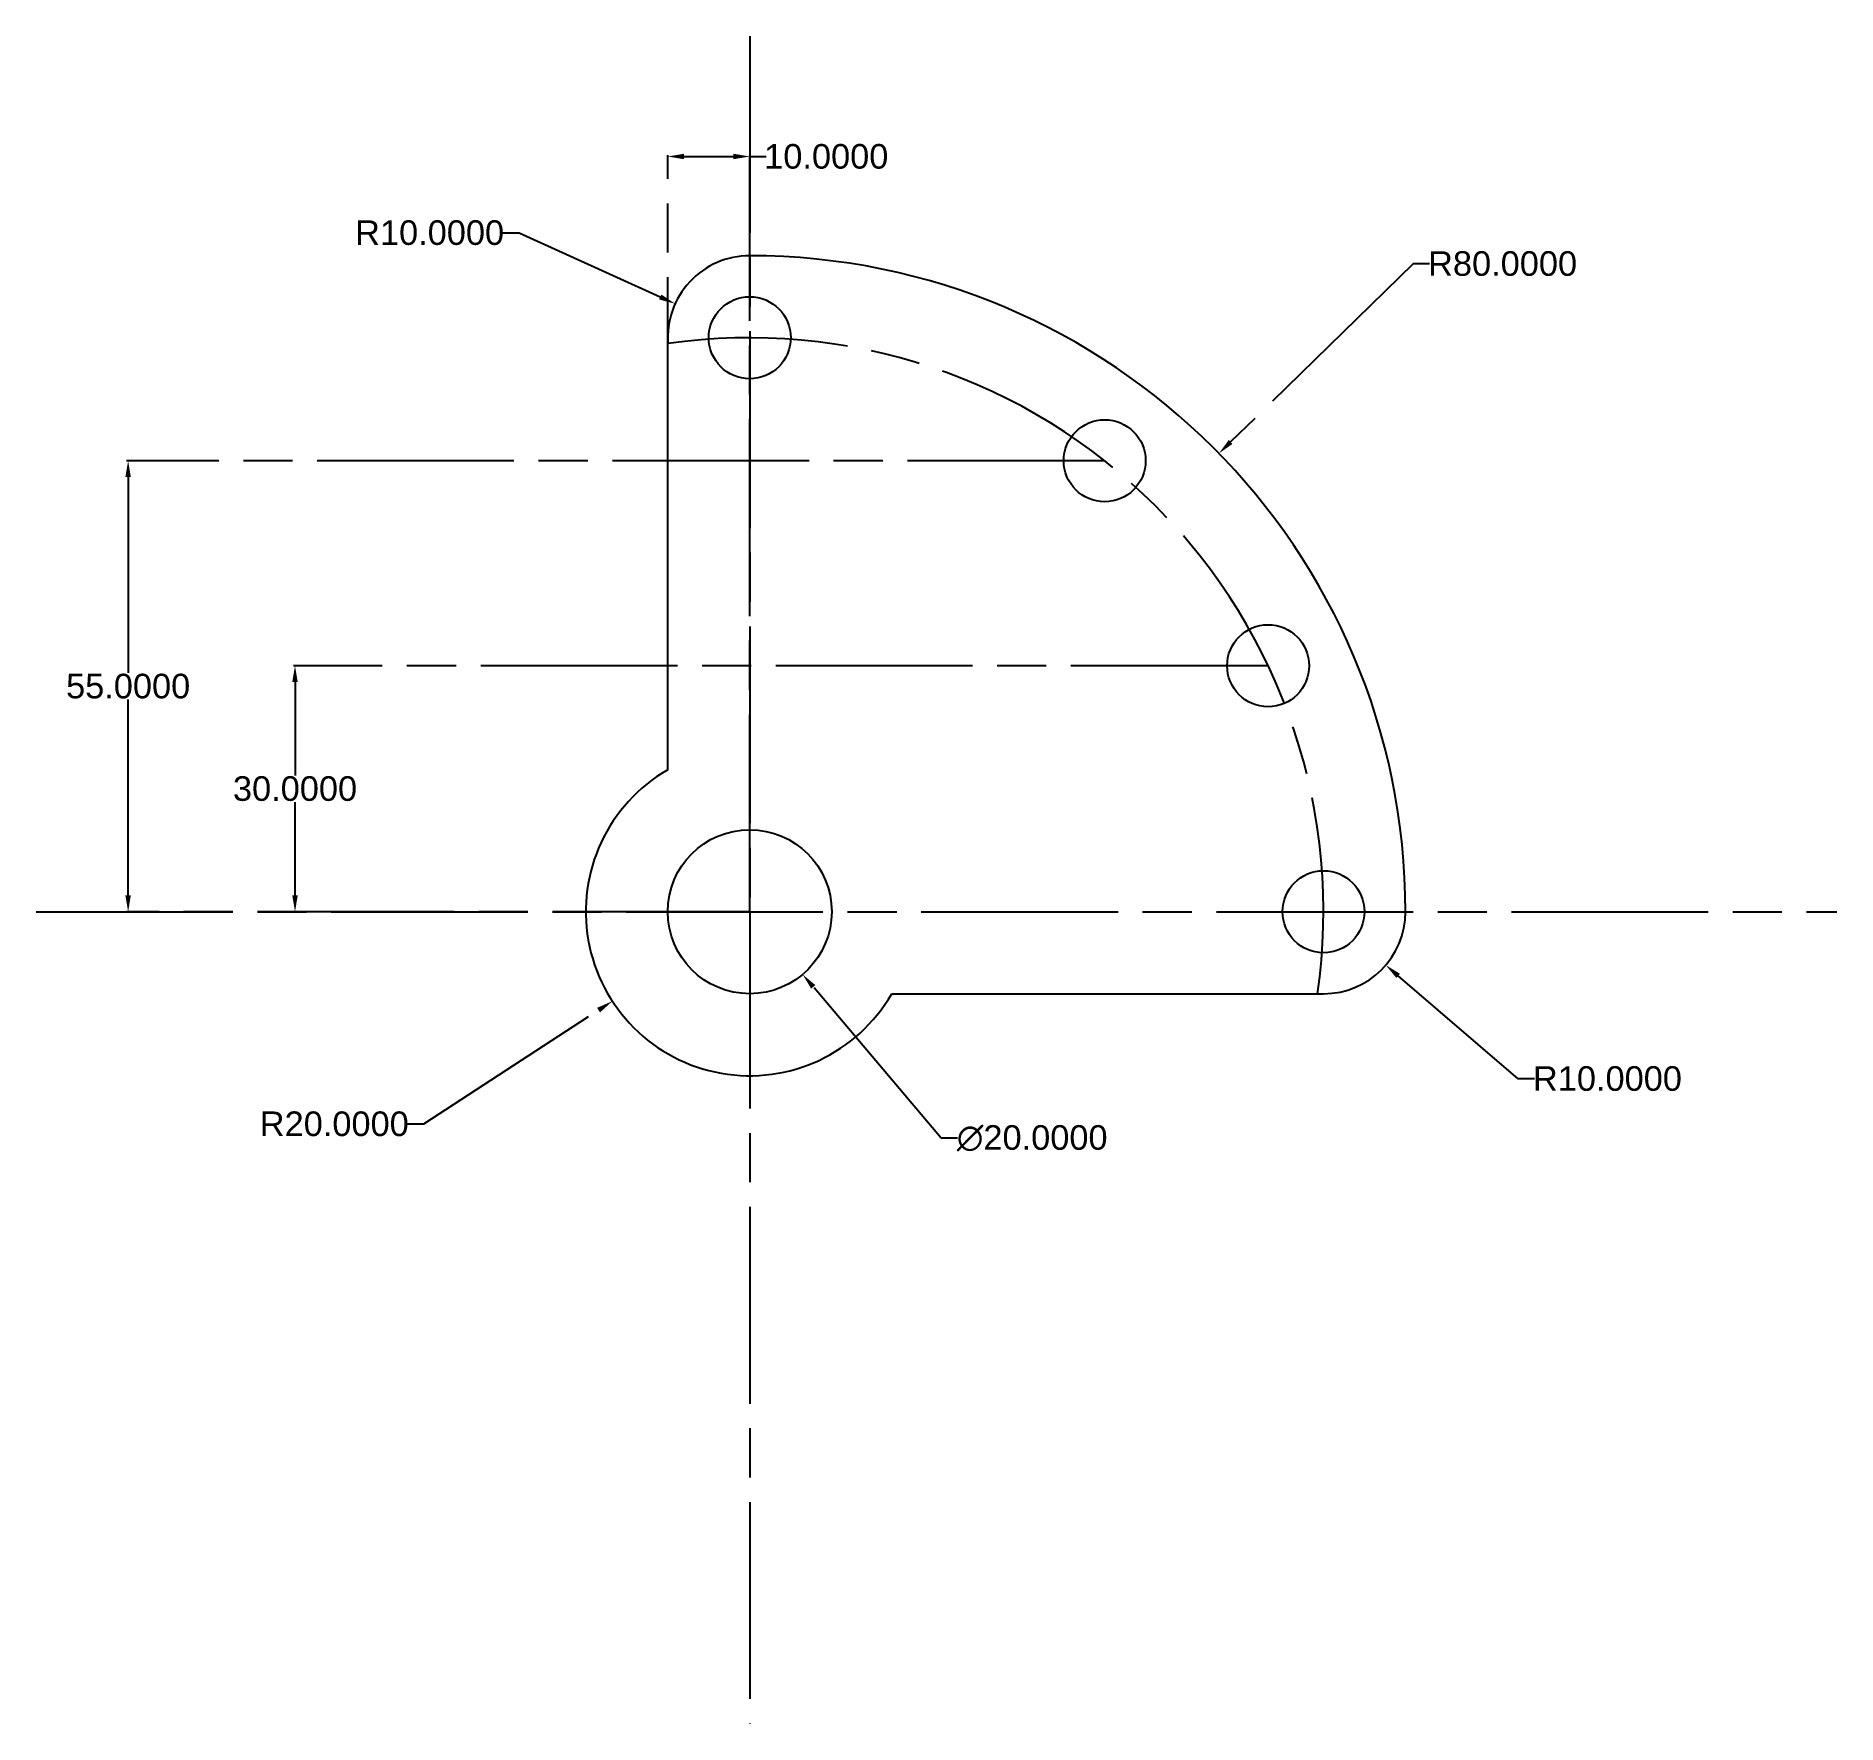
# Model space of a CAD drawing. Header units: millimetres. Extents: x -87 to 133, y -99 to 107.
import ezdxf

# ---------------------------------------------------------------- set-up
doc = ezdxf.new("R2010")
doc.units = ezdxf.units.MM
doc.header["$MEASUREMENT"] = 0
doc.linetypes.add('ACAD_ISO08W100', pattern=[36, 24, -3, 6, -3])
doc.layers.add('construction', color=7, linetype='ACAD_ISO08W100')
doc.styles.get("Standard").update_dxf_attribs({"font": 'arial.ttf'})
doc.dimstyles.get("Standard").update_dxf_attribs({"dimtxt": 3, "dimasz": 2, "dimexe": 0.18, "dimexo": 0.0625, "dimgap": 0.09, "dimtad": 0, "dimtih": 1, "dimtoh": 1, "dimdec": 4, "dimzin": 0, "dimdsep": 46, "dimtxsty": 'Standard', "dimcen": 0.09, "dimadec": 0, "dimazin": 0, "dimtfac": 1, "dimtdec": 4, "dimtofl": 0, "dimtmove": 0, "dimatfit": 3, "dimfxl": 1, "dimtolj": 1, "dimtzin": 0, "dimarcsym": 0})

# ---------------------------------------------------------------- blocks, each defined once
blk = doc.blocks.new('*D2')
at = {"layer": 'construction', "color": 0, "lineweight": -2, "transparency": 16777216}
for p, q in [((-10, 17.38), (-10, 92.28)), ((0, 0.06), (0, 92.28)), ((-8, 92.1), (-2, 92.1)), ((0, 92.1), (2, 92.1))]:
    blk.add_line(p, q, dxfattribs=at)
at = {"layer": 'construction', "color": 0, "transparency": 16777216}
for points in [[(-8, 92.44), (-8, 91.77), (-10, 92.1)], [(-2, 92.44), (-2, 91.77), (0, 92.1)]]:
    blk.add_solid(points, dxfattribs=at)
at = {"layer": 'Defpoints', "color": 0, "transparency": 16777216}
for p in [(0, 92.1), (-10, 17.32), (0, 0)]:
    blk.add_point(p, dxfattribs=at)
at = {"layer": 'construction', "color": 0, "transparency": 16777216, "insert": (9.34, 92.1), "char_height": 3, "attachment_point": 5}
blk.add_mtext('\\A1;10.0000', dxfattribs=at)
blk = doc.blocks.new('*D3')
at = {"layer": 'construction', "color": 0, "lineweight": -2, "transparency": 16777216}
for p, q in [((63.18, 30), (-55.65, 30)), ((-55.47, 28), (-55.47, 16.62)), ((-55.47, 2), (-55.47, 13.38)), ((-0.06, 0), (-55.65, 0))]:
    blk.add_line(p, q, dxfattribs=at)
at = {"layer": 'construction', "color": 0, "transparency": 16777216}
for points in [[(-55.81, 28), (-55.14, 28), (-55.47, 30)], [(-55.81, 2), (-55.14, 2), (-55.47, 0)]]:
    blk.add_solid(points, dxfattribs=at)
at = {"layer": 'Defpoints', "color": 0, "transparency": 16777216}
for p in [(-55.47, 30), (63.25, 30), (0, 0)]:
    blk.add_point(p, dxfattribs=at)
at = {"layer": 'construction', "color": 0, "transparency": 16777216, "insert": (-55.47, 15), "char_height": 3, "attachment_point": 5}
blk.add_mtext('\\A1;30.0000', dxfattribs=at)
blk = doc.blocks.new('*D4')
at = {"layer": 'construction', "color": 0, "lineweight": -2, "transparency": 16777216}
for p, q in [((43.24, 55), (-76.01, 55)), ((-75.83, 53), (-75.83, 29.12)), ((-75.83, 2), (-75.83, 25.88)), ((-0.06, 0), (-76.01, 0))]:
    blk.add_line(p, q, dxfattribs=at)
at = {"layer": 'construction', "color": 0, "transparency": 16777216}
for points in [[(-76.17, 53), (-75.5, 53), (-75.83, 55)], [(-76.17, 2), (-75.5, 2), (-75.83, 0)]]:
    blk.add_solid(points, dxfattribs=at)
at = {"layer": 'Defpoints', "color": 0, "transparency": 16777216}
for p in [(-75.83, 55), (43.3, 55), (0, 0)]:
    blk.add_point(p, dxfattribs=at)
at = {"layer": 'construction', "color": 0, "transparency": 16777216, "insert": (-75.83, 27.5), "char_height": 3, "attachment_point": 5}
blk.add_mtext('\\A1;55.0000', dxfattribs=at)
blk = doc.blocks.new('*D5')
at = {"layer": 'construction', "color": 0, "lineweight": -2, "transparency": 16777216}
for p, q in [((-30.13, 82.8), (-28.13, 82.8)), ((-28.13, 82.8), (-10.92, 74.97)), ((-0.09, 70), (0.09, 70)), ((0, 69.91), (0, 70.09))]:
    blk.add_line(p, q, dxfattribs=at)
at = {"layer": 'construction', "color": 0, "transparency": 16777216}
blk.add_solid([(-10.78, 75.27), (-11.06, 74.67), (-9.1, 74.14)], dxfattribs=at)
at = {"layer": 'Defpoints', "color": 0, "transparency": 16777216}
for p in [(-9.1, 74.14), (0, 70)]:
    blk.add_point(p, dxfattribs=at)
at = {"layer": 'construction', "color": 0, "transparency": 16777216, "insert": (-39.05, 82.8), "char_height": 3, "attachment_point": 5}
blk.add_mtext('\\A1;R10.0000', dxfattribs=at)
blk = doc.blocks.new('*D6')
at = {"layer": 'construction', "color": 0, "lineweight": -2, "transparency": 16777216}
for p, q in [((69.91, 0), (70.09, 0)), ((70, -0.09), (70, 0.09)), ((93.73, -20.36), (79.11, -7.81)), ((95.73, -20.36), (93.73, -20.36))]:
    blk.add_line(p, q, dxfattribs=at)
at = {"layer": 'construction', "color": 0, "transparency": 16777216}
blk.add_solid([(79.32, -7.56), (78.89, -8.07), (77.59, -6.51)], dxfattribs=at)
at = {"layer": 'Defpoints', "color": 0, "transparency": 16777216}
for p in [(70, 0), (77.59, -6.51)]:
    blk.add_point(p, dxfattribs=at)
at = {"layer": 'construction', "color": 0, "transparency": 16777216, "insert": (104.64, -20.36), "char_height": 3, "attachment_point": 5}
blk.add_mtext('\\A1;R10.0000', dxfattribs=at)
blk = doc.blocks.new('*D7')
at = {"layer": 'construction', "color": 0, "lineweight": -2, "transparency": 16777216}
for p, q in [((-0.09, 0), (0.09, 0)), ((0, -0.09), (0, 0.09)), ((23.35, -27.63), (7.75, -9.17)), ((25.35, -27.63), (23.35, -27.63))]:
    blk.add_line(p, q, dxfattribs=at)
at = {"layer": 'construction', "color": 0, "transparency": 16777216}
blk.add_solid([(8, -8.95), (7.49, -9.38), (6.45, -7.64)], dxfattribs=at)
at = {"layer": 'Defpoints', "color": 0, "transparency": 16777216}
for p in [(-6.45, 7.64), (6.45, -7.64)]:
    blk.add_point(p, dxfattribs=at)
at = {"layer": 'construction', "color": 0, "transparency": 16777216, "insert": (34.46, -27.63), "char_height": 3, "attachment_point": 5}
blk.add_mtext('\\A1;∅20.0000', dxfattribs=at)
blk = doc.blocks.new('*D8')
at = {"layer": 'construction', "color": 0, "lineweight": -2, "transparency": 16777216}
for p, q in [((-0.09, 0), (0.09, 0)), ((0, -0.09), (0, 0.09)), ((-39.77, -25.88), (-18.44, -12)), ((-41.77, -25.88), (-39.77, -25.88))]:
    blk.add_line(p, q, dxfattribs=at)
at = {"layer": 'construction', "color": 0, "transparency": 16777216}
blk.add_solid([(-18.62, -11.72), (-18.26, -12.28), (-16.76, -10.91)], dxfattribs=at)
at = {"layer": 'Defpoints', "color": 0, "transparency": 16777216}
for p in [(0, 0), (-16.76, -10.91)]:
    blk.add_point(p, dxfattribs=at)
at = {"layer": 'construction', "color": 0, "transparency": 16777216, "insert": (-50.68, -25.88), "char_height": 3, "attachment_point": 5}
blk.add_mtext('\\A1;R20.0000', dxfattribs=at)
blk = doc.blocks.new('*D9')
at = {"layer": 'construction', "color": 0, "lineweight": -2, "transparency": 16777216}
for p, q in [((80.93, 79.03), (58.67, 57.29)), ((82.93, 79.03), (80.93, 79.03)), ((-0.09, 0), (0.09, 0)), ((0, -0.09), (0, 0.09))]:
    blk.add_line(p, q, dxfattribs=at)
at = {"layer": 'construction', "color": 0, "transparency": 16777216}
blk.add_solid([(58.44, 57.53), (58.9, 57.05), (57.24, 55.89)], dxfattribs=at)
at = {"layer": 'Defpoints', "color": 0, "transparency": 16777216}
for p in [(57.24, 55.89), (0, 0)]:
    blk.add_point(p, dxfattribs=at)
at = {"layer": 'construction', "color": 0, "transparency": 16777216, "insert": (91.85, 79.03), "char_height": 3, "attachment_point": 5}
blk.add_mtext('\\A1;R80.0000', dxfattribs=at)

msp = doc.modelspace()

# ---------------------------------------------------------------- linework, layer by layer
for p, q in [((-10, 17.32051), (-10, 70)), ((17.32051, -10), (70, -10))]:
    msp.add_line(p, q)
for centre, radius in [((0, 70), 5), ((43.30127, 55), 5), ((63.24555, 30), 5), ((0, 0), 10), ((70, 0), 5)]:
    msp.add_circle(centre, radius)
for centre, radius, start, end in [((0, 70), 10, 90, 184.0960438), ((0, 0), 80, 0, 90), ((0, 0), 20, 120, 330), ((70, 0), 10, 270, 0)]:
    msp.add_arc(centre, radius, start, end)
at = {"layer": 'construction'}
for p, q in [((0, 106.79265), (0, 0)), ((-87.06858, 0), (132.64211, 0)), ((0, 0), (0, -99.05469))]:
    msp.add_line(p, q, dxfattribs=at)
for start in [351.7867893, 98.1920875]:
    msp.add_arc((0, 0), 70, start, 98.2132107, dxfattribs=at)

# ---------------------------------------------------------------- dimensions: what is measured, and where the dimension line sits
dim = msp.add_linear_dim(base=(0, 92.10295), p1=(-10, 17.32051), p2=(0, 0), dimstyle='Standard', dxfattribs=at)
dim.commit()
dim.dimension.update_dxf_attribs({"geometry": '*D2', "text_midpoint": (9.33625, 92.10295)})
for center, mpoint, picture, middle in [((0, 70), (-9.1018, 74.14212), '*D5', (-39.04717, 82.80354)), ((0, 0), (57.23902, 55.89002), '*D9', (91.84607, 79.02565)), ((0, 0), (-16.76229, -10.90988), '*D8', (-50.68102, -25.88336)), ((70, 0), (77.58916, -6.51189), '*D6', (104.64329, -20.36184))]:
    dim = msp.add_radius_dim(center=center, mpoint=mpoint, dimstyle='Standard', dxfattribs=at)
    dim.commit()
    dim.dimension.update_dxf_attribs({"geometry": picture, "text_midpoint": middle, "dimtype": 164})
for base, p2, picture, middle in [((-75.83294, 55), (43.30127, 55), '*D4', (-75.83294, 27.5)), ((-55.47372, 30), (63.24555, 30), '*D3', (-55.47372, 15))]:
    dim = msp.add_linear_dim(base=base, p1=(0, 0), p2=p2, angle=90, dimstyle='Standard', dxfattribs=at)
    dim.commit()
    dim.dimension.update_dxf_attribs({"geometry": picture, "text_midpoint": middle})
dim = msp.add_diameter_dim_2p(p1=(-6.4544, 7.63811), p2=(6.4544, -7.63811), dimstyle='Standard', dxfattribs=at)
dim.commit()
dim.dimension.update_dxf_attribs({"geometry": '*D7', "text_midpoint": (34.455, -27.627), "dimtype": 163})

doc.saveas('drawing.dxf')
